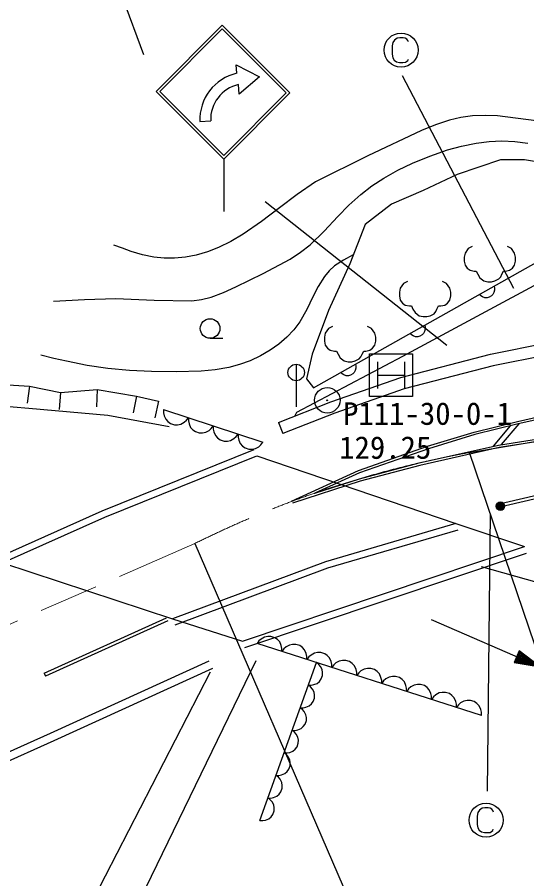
# Model space of a CAD drawing. Units: millimetres, scale not verified. Extents: x 18377 to 658377, y -109912 to 250088.
# Drawn here: x 171543 to 201335, y 160789 to 211172 of the extents above; entities that cross this region are included whole.
import ezdxf
from ezdxf.enums import TextEntityAlignment as Align

# ---------------------------------------------------------------- set-up
doc = ezdxf.new("R2010")
doc.units = ezdxf.units.MM
doc.header["$LTSCALE"] = 1000
doc.linetypes.add('CHAIN', pattern=[18.5, 12, -1.5, 3.5, -1.5])
for name, color, linetype, lineweight in [('M-BGD', 7, 'Continuous', 25), ('M-BMK', 2, 'CHAIN', 13), ('M-STR-STR1', 1, 'Continuous', 25), ('M-STR-STRC', 7, 'Continuous', 25)]:
    doc.layers.add(name, color=color, linetype=linetype, lineweight=lineweight)
doc.layers.add('M-BGD-HTXT', color=7, linetype='Continuous')
doc.layers.add('M-BMK-SRVR', color=7, linetype='Continuous')
doc.styles.add('ＭＳ ゴシック', font='')
doc.styles.get('ＭＳ ゴシック').set_extended_font_data('MS Gothic')

# ---------------------------------------------------------------- blocks, each defined once
blk = doc.blocks.new('BUHIN3')
at = {"color": 3, "linetype": 'Continuous', "lineweight": 25}
for radius in [746, 22.5]:
    blk.add_circle((0, 0), radius, dxfattribs=at)
blk = doc.blocks.new('BUHIN45')
at = {"color": 7, "linetype": 'Continuous', "lineweight": 25}
blk.add_lwpolyline([(436, 245), (457, 125), (453, 11), (424, -131), (358, -238), (272, -326), (137, -402), (18, -429), (-108, -431), (-246, -383), (-347, -327), (-436, -245)], dxfattribs=at)
blk = doc.blocks.new('BUHIN91')
at = {"color": 7, "linetype": 'Continuous', "lineweight": 25}
blk.add_lwpolyline([(-727, 238), (-727, 53), (-686, -117), (-597, -323), (-466, -463), (-313, -573), (-88, -647), (101, -649), (289, -614), (484, -501), (614, -387), (727, -238)], dxfattribs=at)
blk = doc.blocks.new('BUHIN92')
at = {"color": 7, "linetype": 'Continuous', "lineweight": 25}
blk.add_lwpolyline([(729, -234), (728, -49), (686, 122), (595, 328), (463, 467), (309, 576), (83, 649), (-105, 649), (-294, 613), (-488, 498), (-617, 383), (-729, 234)], dxfattribs=at)
blk = doc.blocks.new('BUHIN93')
at = {"color": 7, "linetype": 'Continuous', "lineweight": 25}
blk.add_lwpolyline([(-236, -660), (-66, -665), (91, -631), (282, -555), (413, -438), (518, -300), (591, -96), (597, 77), (569, 250), (470, 431), (369, 553), (236, 660)], dxfattribs=at)
blk = doc.blocks.new('BUHIN122')
at = {"color": 7, "linetype": 'Continuous', "lineweight": 25}
for centre, radius in [((0, 0), 250), ((0, 0), 219), ((0, 0), 188), ((0, 0), 156), ((0, 0), 125), ((0, 0), 93.8), ((-1, 1), 62.5), ((0, 0), 31.2)]:
    blk.add_circle(centre, radius, dxfattribs=at)
blk = doc.blocks.new('BUHIN124')
at = {"color": 7, "linetype": 'Continuous', "lineweight": 25}
blk.add_lwpolyline([(-1035, 915), (-1268, 795), (-1448, 525), (-1500, 292), (-1500, 60), (-1448, -180), (-1328, -352), (-1155, -472), (-915, -525), (-802, -525), (-705, -705), (-585, -915), (-352, -1095), (-120, -1148), (105, -1148), (292, -1095), (525, -975), (638, -855), (698, -705), (795, -525), (915, -525), (1148, -472), (1320, -352), (1440, -180), (1500, 60), (1500, 292), (1440, 525), (1260, 795), (1028, 915)], dxfattribs=at)
blk = doc.blocks.new('BUHIN125')
at = {"color": 7, "linetype": 'Continuous', "lineweight": 25}
for p, q in [((-781, 781), (-781, -781)), ((781, 781), (781, -781)), ((-781, 0), (781, 0))]:
    blk.add_line(p, q, dxfattribs=at)
blk.add_lwpolyline([(-1250, -1250), (-1250, 1250), (1250, 1250), (1250, -1250)], close=True, dxfattribs=at)
blk = doc.blocks.new('BUHIN128')
at = {"color": 7, "linetype": 'Continuous', "lineweight": 25}
blk.add_line((0, -574), (746, -574), dxfattribs=at)
blk.add_circle((0, 0), 574, dxfattribs=at)
blk = doc.blocks.new('BUHIN136')
at = {"color": 7, "linetype": 'Continuous', "lineweight": 25}
blk.add_line((0, 2494), (0, 0), dxfattribs=at)
blk.add_circle((0, 2012), 481, dxfattribs=at)
blk = doc.blocks.new('BUHIN138')
at = {"color": 7, "linetype": 'Continuous', "lineweight": 25}
for points in [[(0, 0), (-1226, 942), (-1525, 254)], [(-282, 123), (-1394, 320), (-1185, 801)], [(-420, 182), (-1320, 349), (-1156, 727)], [(-561, 244), (-1246, 378), (-1127, 653)], [(-698, 304), (-1172, 407), (-1097, 579)]]:
    blk.add_lwpolyline(points, close=True, dxfattribs=at)
for points in [[(-141, 61), (-1468, 291), (-1214, 875), (-144, 63)], [(-1083, 471), (-839, 365), (-1098, 437), (-1068, 505), (-839, 365)]]:
    blk.add_lwpolyline(points, dxfattribs=at)
blk = doc.blocks.new('BUHIN144')
at = {"color": 7, "linetype": 'Continuous', "lineweight": 25}
for centre, radius in [((0, 0), 250), ((0, 0), 219), ((0, 0), 188), ((0, 0), 156), ((0, 0), 125), ((0, 0), 93.8), ((-1, 1), 62.5), ((0, 0), 31.2)]:
    blk.add_circle(centre, radius, dxfattribs=at)
blk = doc.blocks.new('BUHIN182')
at = {"color": 7, "linetype": 'Continuous', "lineweight": 25}
blk.add_lwpolyline([(440, 475), (400, 570), (330, 640), (235, 695), (120, 725), (-75, 725), (-230, 695), (-390, 585), (-485, 445), (-525, 245), (-525, -245), (-485, -455), (-410, -580), (-265, -685), (-85, -725), (105, -725), (250, -710), (325, -665), (395, -600), (425, -530)], dxfattribs=at)
blk.add_circle((0, 0), 995, dxfattribs=at)

msp = doc.modelspace()

# ---------------------------------------------------------------- linework, layer by layer
at = {"layer": 'M-BGD'}
for p, q in [((178945, 208974), (177715, 212301)), ((179665, 206833), (183534, 210702)), ((183534, 210702), (187487, 206750)), ((183534, 210490), (179877, 206833)), ((187275, 206750), (183534, 210490)), ((184381, 207896), (184348, 208394)), ((184348, 208394), (185713, 207694)), ((185713, 207694), (184514, 206667)), ((200572, 195303), (194062, 207744)), ((184514, 206667), (184481, 207232)), ((183617, 202880), (179665, 206833)), ((179877, 206833), (183617, 203092)), ((187487, 206750), (183617, 202880)), ((183617, 203092), (187275, 206750)), ((182222, 205072), (182854, 205106)), ((183617, 202880), (183617, 199804)), ((199804, 202831), (197263, 201984)), ((199804, 202831), (197263, 201984)), ((201199, 202831), (199804, 202831)), ((201199, 202831), (199804, 202831)), ((203890, 202383), (201199, 202831)), ((203890, 202383), (201199, 202831)), ((197263, 201984), (195270, 201038)), ((197263, 201984), (195270, 201038)), ((195270, 201038), (193427, 200240)), ((195270, 201038), (193427, 200240)), ((196666, 191976), (186033, 200367)), ((193427, 200240), (191882, 199045)), ((193427, 200240), (191882, 199045)), ((191882, 199045), (190986, 196753)), ((191882, 199045), (190986, 196753)), ((188860, 189494), (205072, 198622)), ((188860, 189494), (205072, 198622)), ((204614, 197025), (194072, 191325)), ((204614, 197025), (194072, 191325)), ((190986, 196753), (189740, 194013)), ((190986, 196753), (189740, 194013)), ((189740, 194013), (188793, 191472)), ((189740, 194013), (188793, 191472)), ((188793, 191472), (188463, 190027)), ((188793, 191472), (188463, 190027)), ((194072, 191325), (187875, 188060)), ((194072, 191325), (187875, 188060)), ((166303, 189977), (172254, 189601)), ((166303, 189977), (172254, 189601)), ((188463, 190027), (188860, 189494)), ((188463, 190027), (188860, 189494)), ((172254, 189601), (172120, 188610)), ((172254, 189601), (172120, 188610)), ((172254, 189601), (174066, 189225)), ((172254, 189601), (174066, 189225)), ((174066, 189225), (174003, 188227)), ((174066, 189225), (174003, 188227)), ((174066, 189225), (176220, 189396)), ((174066, 189225), (176220, 189396)), ((176220, 189396), (176179, 188397)), ((176220, 189396), (176179, 188397)), ((176220, 189396), (178512, 189020)), ((176220, 189396), (178512, 189020)), ((178512, 189020), (178315, 188039)), ((178512, 189020), (178315, 188039)), ((178512, 189020), (179811, 188712)), ((178512, 189020), (179811, 188712)), ((166064, 188849), (172219, 188302)), ((166064, 188849), (172219, 188302)), ((179811, 188712), (179581, 187739)), ((179811, 188712), (179581, 187739)), ((172219, 188302), (176836, 187891)), ((172219, 188302), (176836, 187891)), ((180095, 188227), (185908, 186319)), ((180095, 188227), (185908, 186319)), ((187875, 188060), (187784, 187859)), ((187875, 188060), (187784, 187859)), ((200793, 187532), (203614, 188178)), ((203641, 188031), (200828, 187386)), ((176836, 187891), (180427, 187242)), ((176836, 187891), (180427, 187242)), ((186815, 187480), (187070, 186828)), ((186815, 187480), (187070, 186828)), ((197996, 185714), (203388, 186622)), ((199688, 186153), (203795, 186800)), ((203814, 186651), (199716, 186006)), ((207094, 158820), (197996, 185714)), ((199717, 182706), (202307, 183314)), ((199717, 182706), (202307, 183314)), ((202353, 183119), (199763, 182511)), ((202353, 183119), (199763, 182511)), ((199717, 182706), (199763, 182511)), ((199717, 182706), (199763, 182511)), ((199199, 182157), (199028, 165913)), ((197189, 181563), (201194, 180218)), ((181933, 180397), (193902, 152718)), ((184721, 174686), (201194, 180218)), ((184848, 174307), (201321, 179838)), ((198672, 179044), (201922, 178127)), ((198672, 179044), (201922, 178127)), ((173111, 172811), (180266, 176056)), ((173111, 172811), (180266, 176056)), ((180349, 175874), (173194, 172629)), ((180349, 175874), (173194, 172629)), ((195745, 175947), (202122, 173174)), ((195745, 175947), (202122, 173174)), ((198687, 170338), (185564, 174546)), ((198687, 170338), (185564, 174546)), ((172440, 146633), (185518, 173546)), ((173482, 169313), (182756, 173535)), ((173482, 169313), (182756, 173535)), ((185734, 164195), (189035, 173433)), ((185734, 164195), (189035, 173433)), ((182827, 172869), (169870, 147758)), ((182963, 173080), (173688, 168857)), ((182963, 173080), (173688, 168857)), ((173111, 172811), (173194, 172629)), ((173111, 172811), (173194, 172629)), ((165664, 165794), (173482, 169313)), ((165664, 165794), (173482, 169313)), ((173688, 168857), (165868, 165337)), ((173688, 168857), (165868, 165337))]:
    msp.add_line(p, q, dxfattribs=at)
for points in [[(201882, 205108), (199631, 205403), (198894, 205430), (198155, 205397), (197486, 205300), (196827, 205144), (196007, 204876), (195187, 204545), (192041, 203057), (188979, 201543), (187917, 200812), (186878, 200024), (185832, 199228), (184744, 198478), (184040, 198066), (183302, 197705), (182659, 197453), (181996, 197258), (181375, 197137), (180734, 197073), (180133, 197072), (179538, 197132), (178866, 197274), (178196, 197477), (177694, 197657), (177184, 197851)], [(201882, 205108), (199631, 205403), (198894, 205430), (198155, 205397), (197486, 205300), (196827, 205144), (196007, 204876), (195187, 204545), (192041, 203057), (188979, 201543), (187917, 200812), (186878, 200024), (185832, 199228), (184744, 198478), (184040, 198066), (183302, 197705), (182659, 197453), (181996, 197258), (181375, 197137), (180734, 197073), (180133, 197072), (179538, 197132), (178866, 197274), (178196, 197477), (177694, 197657), (177184, 197851)], [(173656, 194566), (175475, 194674), (177313, 194723), (179544, 194625), (181756, 194589), (182319, 194668), (182880, 194809), (183606, 195073), (184320, 195398), (185929, 196190), (187502, 197031), (188096, 197423), (188663, 197870), (189495, 198669), (190296, 199523), (190938, 200187), (191626, 200813), (192284, 201315), (192979, 201768), (193803, 202229), (194661, 202639), (195665, 203053), (196699, 203413), (197528, 203640), (198376, 203809), (199129, 203902), (199883, 203934), (200646, 203900), (201406, 203805)], [(173656, 194566), (175475, 194674), (177313, 194723), (179544, 194625), (181756, 194589), (182319, 194668), (182880, 194809), (183606, 195073), (184320, 195398), (185929, 196190), (187502, 197031), (188096, 197423), (188663, 197870), (189495, 198669), (190296, 199523), (190938, 200187), (191626, 200813), (192284, 201315), (192979, 201768), (193803, 202229), (194661, 202639), (195665, 203053), (196699, 203413), (197528, 203640), (198376, 203809), (199129, 203902), (199883, 203934), (200646, 203900), (201406, 203805)], [(191192, 197282), (190618, 196974), (190090, 196624), (189776, 196337), (189500, 196001), (189146, 195432), (188835, 194817), (188475, 194078), (188059, 193361), (187709, 192898), (187307, 192467), (186842, 192059), (186339, 191699), (185762, 191364), (185153, 191080), (184541, 190857), (183908, 190691), (183109, 190553), (182293, 190474), (180835, 190430), (179388, 190447), (178112, 190504), (176847, 190622), (175631, 190808), (174418, 191055), (173677, 191224), (172926, 191403)], [(191192, 197282), (190618, 196974), (190090, 196624), (189776, 196337), (189500, 196001), (189146, 195432), (188835, 194817), (188475, 194078), (188059, 193361), (187709, 192898), (187307, 192467), (186842, 192059), (186339, 191699), (185762, 191364), (185153, 191080), (184541, 190857), (183908, 190691), (183109, 190553), (182293, 190474), (180835, 190430), (179388, 190447), (178112, 190504), (176847, 190622), (175631, 190808), (174418, 191055), (173677, 191224), (172926, 191403)]]:
    msp.add_lwpolyline(points, dxfattribs=at)
for centre, radius, start, end in [((211975, -76194), 290172, 76.91806, 96.75577), ((185008, 205179), 2788, 102.9984, 182.1909), ((184942, 205193), 2090, 102.7279, 182.395)]:
    msp.add_arc(centre, radius, start, end, dxfattribs=at)
at = {"layer": 'M-BMK'}
msp.add_line((143604, 163671), (181933, 180397), dxfattribs=at)
msp.add_arc((208539, 126946), 59706, 100.1705, 116.46237, dxfattribs=at)
at = {"layer": 'M-STR-STR1'}
for p, q in [((176508, 182307), (185394, 185886)), ((176665, 181939), (185544, 185516)), ((185544, 185516), (197189, 181563)), ((170518, 179627), (176508, 182307)), ((170682, 179262), (176665, 181939)), ((197189, 181563), (189563, 179331)), ((197301, 181179), (189690, 178952)), ((170682, 179262), (180619, 175986)), ((189563, 179331), (180619, 175986)), ((189690, 178952), (180759, 175611)), ((180619, 175986), (184721, 174686))]:
    msp.add_line(p, q, dxfattribs=at)
at = {"layer": 'M-STR-STRC'}
for p, q in [((199222, 191471), (203396, 192303)), ((199222, 191471), (203396, 192303)), ((193966, 190107), (199222, 191471)), ((193966, 190107), (199222, 191471)), ((203512, 191612), (199378, 190788)), ((203512, 191612), (199378, 190788)), ((199378, 190788), (194170, 189437)), ((199378, 190788), (194170, 189437)), ((189875, 188677), (193966, 190107)), ((189875, 188677), (193966, 190107)), ((194170, 189437), (190118, 188020)), ((194170, 189437), (190118, 188020)), ((186815, 187480), (189875, 188677)), ((186815, 187480), (189875, 188677)), ((190118, 188020), (187070, 186828)), ((190118, 188020), (187070, 186828)), ((198261, 186913), (200793, 187532)), ((200828, 187386), (198301, 186768)), ((200373, 187274), (199374, 186082)), ((200865, 187394), (199845, 186178)), ((195537, 186080), (198261, 186913)), ((198301, 186768), (195584, 185938)), ((191504, 184669), (195537, 186080)), ((195584, 185938), (191560, 184529)), ((195049, 185112), (199688, 186153)), ((199716, 186006), (195084, 184966)), ((191560, 184184), (195049, 185112)), ((195084, 184966), (191603, 184040)), ((187572, 182868), (191504, 184669)), ((191560, 184529), (188947, 183333)), ((191603, 184040), (187632, 182747)), ((188947, 183333), (191560, 184184))]:
    msp.add_line(p, q, dxfattribs=at)

# ---------------------------------------------------------------- block references
at = {"layer": 'M-BGD'}
for name, p in [('BUHIN182', (193987, 209250)), ('BUHIN124', (199175, 196852)), ('BUHIN124', (199175, 196852)), ('BUHIN124', (195388, 194810)), ('BUHIN124', (195388, 194810)), ('BUHIN45', (198993, 195199)), ('BUHIN45', (198993, 195199)), ('BUHIN128', (182820, 192968)), ('BUHIN128', (182820, 192968)), ('BUHIN124', (191004, 192169)), ('BUHIN124', (191004, 192169)), ('BUHIN45', (194939, 192917)), ('BUHIN45', (194939, 192917)), ('BUHIN125', (193398, 190237)), ('BUHIN125', (193398, 190237)), ('BUHIN136', (187853, 188384)), ('BUHIN136', (187853, 188384)), ('BUHIN45', (190886, 190635)), ('BUHIN45', (190886, 190635)), ('BUHIN91', (180822, 187988)), ('BUHIN91', (180822, 187988)), ('BUHIN91', (182275, 187511)), ('BUHIN91', (182275, 187511)), ('BUHIN91', (183728, 187034)), ('BUHIN91', (183728, 187034)), ('BUHIN91', (185182, 186557)), ('BUHIN91', (185182, 186557)), ('BUHIN122', (199791, 182574)), ('BUHIN144', (199791, 182574)), ('BUHIN92', (186294, 174312)), ('BUHIN92', (186294, 174312)), ('BUHIN92', (187752, 173845)), ('BUHIN92', (187752, 173845)), ('BUHIN92', (189210, 173377)), ('BUHIN92', (189210, 173377)), ('BUHIN138', (202122, 173174)), ('BUHIN138', (202122, 173174)), ('BUHIN93', (188799, 172773)), ('BUHIN93', (188799, 172773)), ('BUHIN92', (190668, 172910)), ('BUHIN92', (190668, 172910)), ('BUHIN92', (192126, 172442)), ('BUHIN92', (192126, 172442)), ('BUHIN92', (193584, 171975)), ('BUHIN92', (193584, 171975)), ('BUHIN93', (188328, 171454)), ('BUHIN93', (188328, 171454)), ('BUHIN92', (195042, 171507)), ('BUHIN92', (195042, 171507)), ('BUHIN92', (196500, 171040)), ('BUHIN92', (196500, 171040)), ('BUHIN92', (197958, 170572)), ('BUHIN92', (197958, 170572)), ('BUHIN93', (187856, 170134)), ('BUHIN93', (187856, 170134)), ('BUHIN93', (187385, 168814)), ('BUHIN93', (187385, 168814)), ('BUHIN93', (186913, 167494)), ('BUHIN93', (186913, 167494)), ('BUHIN93', (186442, 166174)), ('BUHIN93', (186442, 166174)), ('BUHIN93', (185970, 164855)), ('BUHIN93', (185970, 164855)), ('BUHIN182', (198953, 164214))]:
    msp.add_blockref(name, p, dxfattribs=at)
at = {"layer": 'M-BMK-SRVR'}
msp.add_blockref('BUHIN3', (189670, 188770), dxfattribs=at)

# ---------------------------------------------------------------- texts
at = {"layer": 'M-BGD-HTXT', "style": 'ＭＳ ゴシック'}
for s, p in [('P111-30-0-1', (190594, 186939)), ('129.25', (190367, 184952))]:
    msp.add_text(s, height=1320, dxfattribs=at).set_placement(p, align=Align.BOTTOM_LEFT)

doc.saveas('drawing.dxf')
